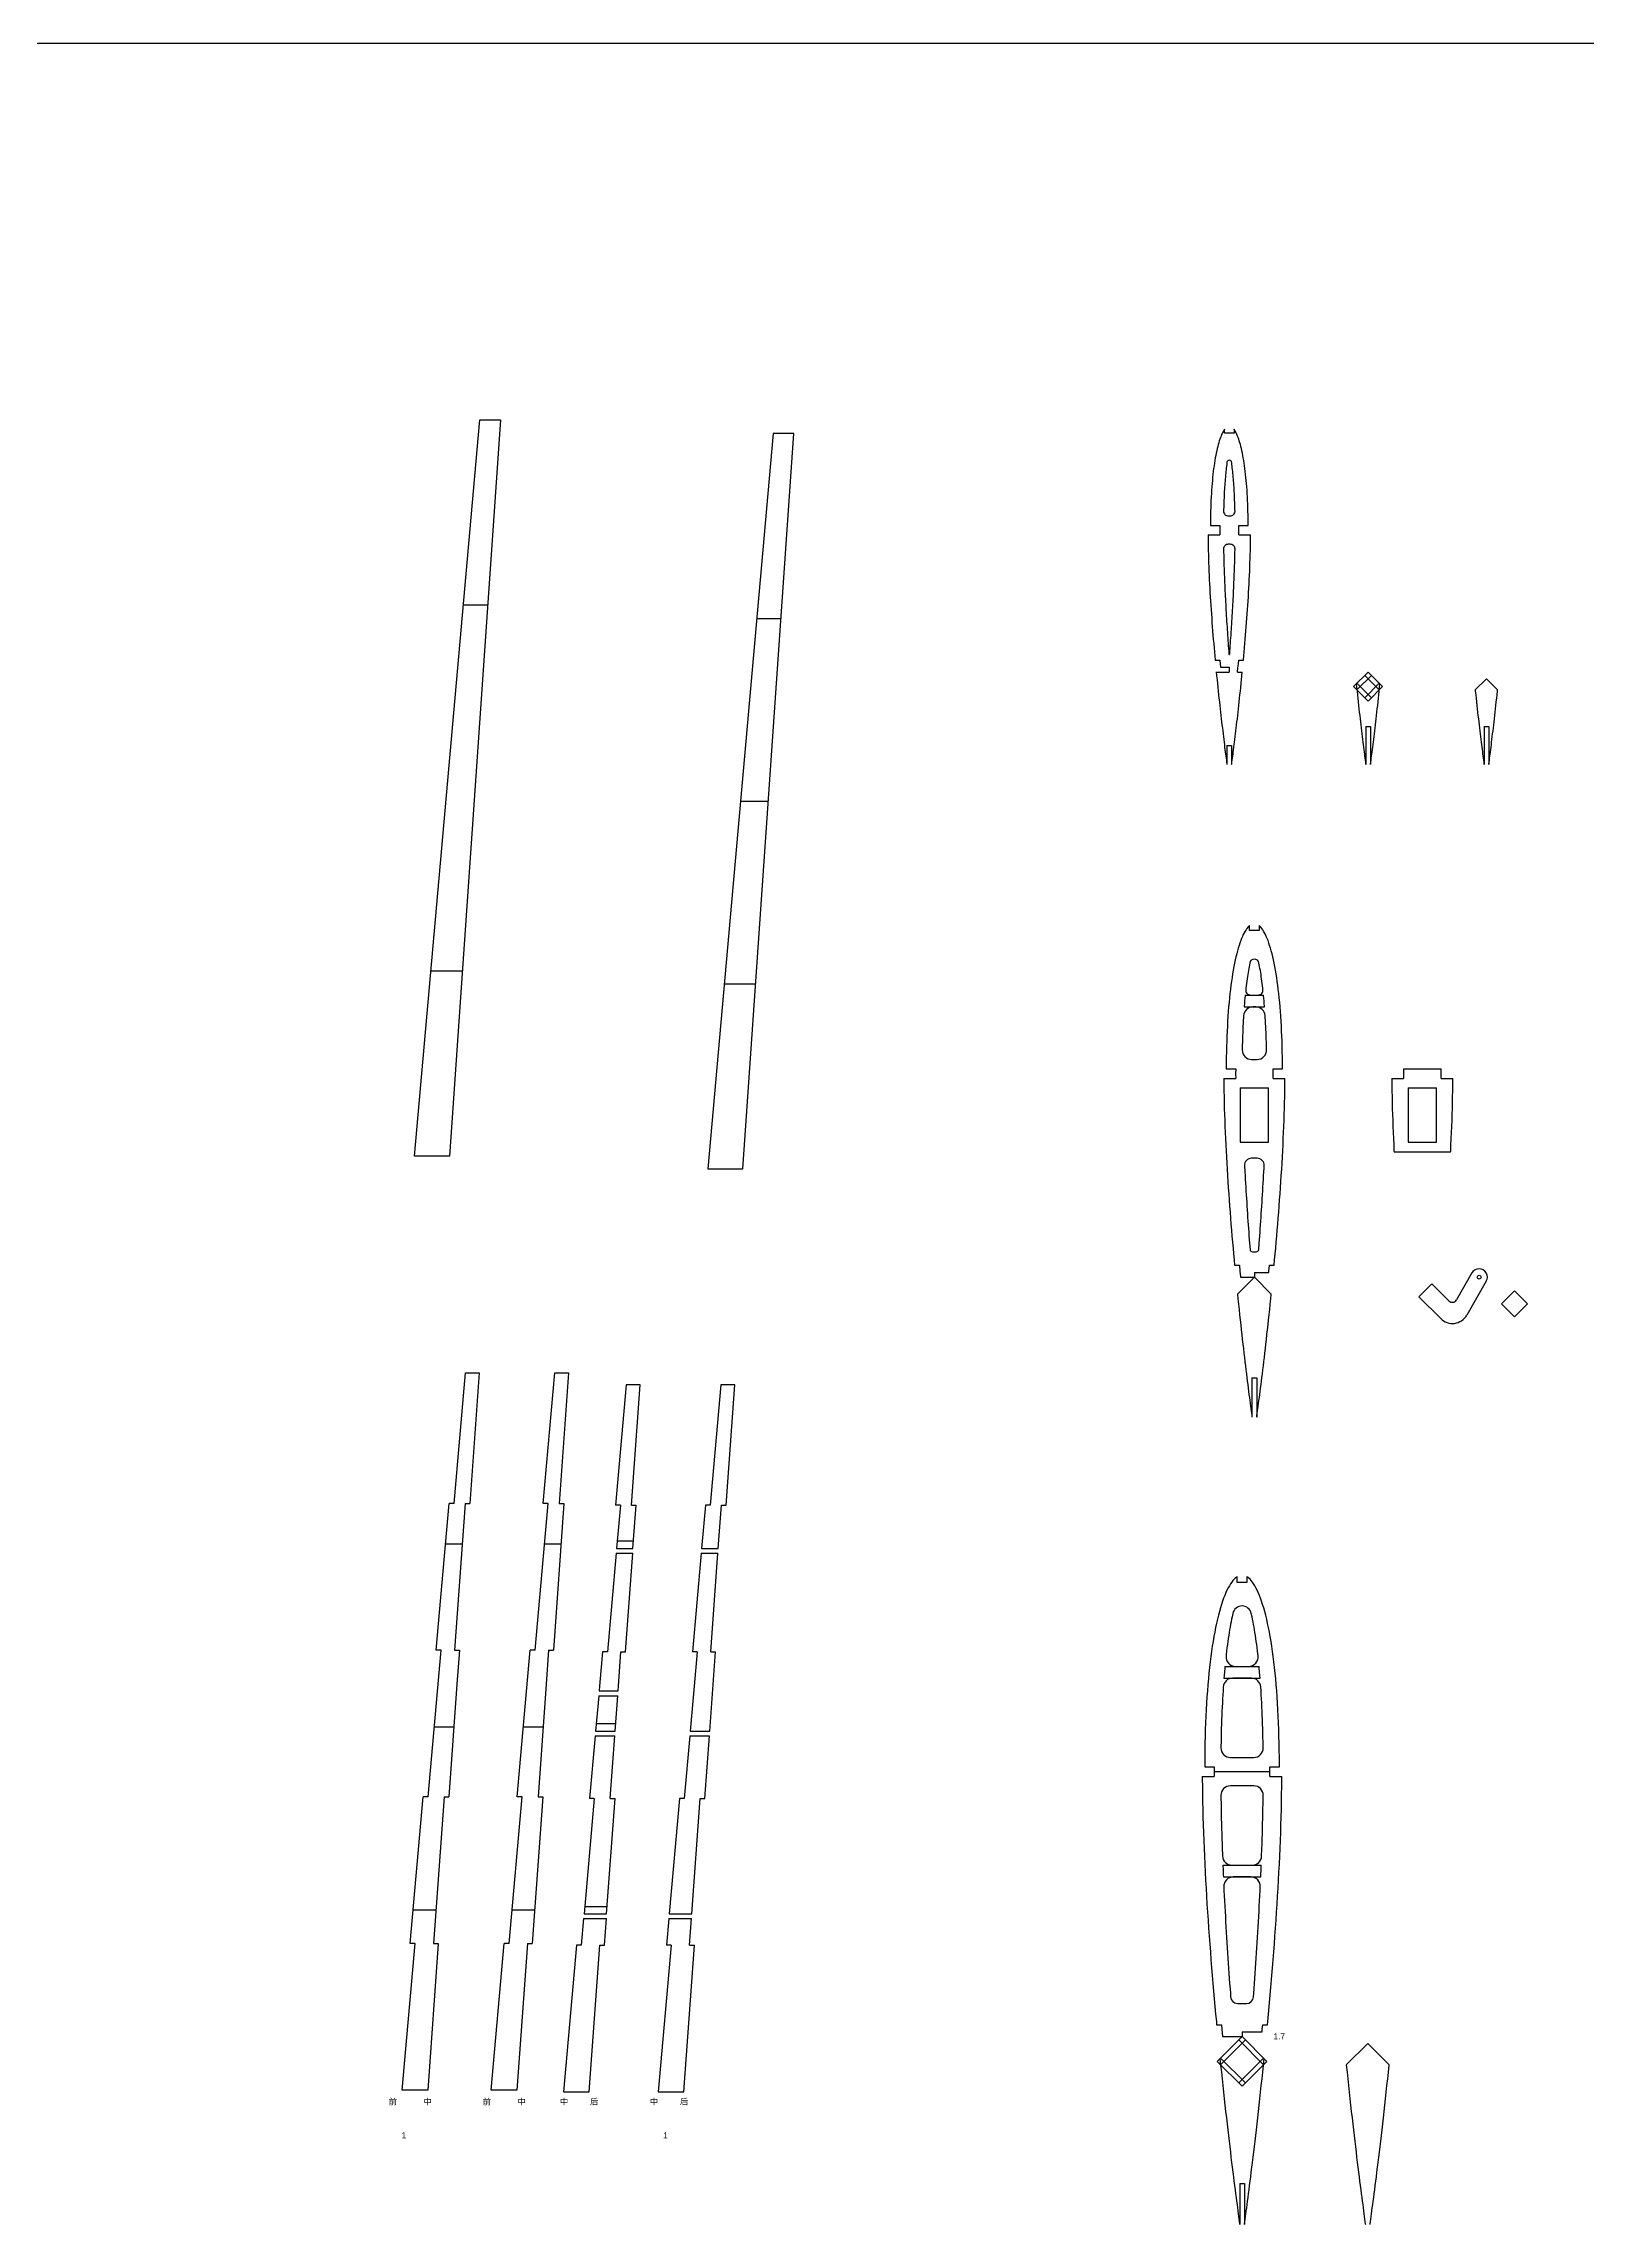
# Model space of a CAD drawing. Header units: millimetres. Extents: x 387 to 11444, y 601 to 6721.
# Drawn here: x 8944 to 9597, y 2380 to 3301 of the extents above; entities that cross this region are included whole.
import ezdxf

# ---------------------------------------------------------------- set-up
doc = ezdxf.new("R2010")
doc.units = ezdxf.units.MM
doc.layers.add('1', color=115, linetype='Continuous', plot=False)
for name, color, linetype in [('2mm轻木', 150, 'Continuous'), ('2mm轻木层板', 2, 'Continuous'), ('椴木', 30, 'Continuous')]:
    doc.layers.add(name, color=color, linetype=linetype)
doc.styles.get("Standard").update_dxf_attribs({"font": 'arial.ttf'})

msp = doc.modelspace()

# ---------------------------------------------------------------- linework, layer by layer
for p, q in [((9100.939, 2831.167), (9128.516, 3142.392)), ((9137.206, 3142.392), (9115.739, 2831.167)), ((9128.516, 3142.392), (9137.206, 3142.392)), ((9252.462, 3136.525), (9224.885, 2825.782)), ((9239.685, 2825.782), (9261.152, 3136.525)), ((9261.152, 3136.525), (9252.462, 3136.525)), ((9121.577, 3064.084), (9131.805, 3064.084)), ((9245.523, 3058.338), (9255.751, 3058.338)), ((9238.674, 2981.154), (9250.419, 2981.154)), ((9107.878, 2909.475), (9121.14, 2909.475)), ((9231.824, 2903.969), (9245.086, 2903.969)), ((9115.739, 2831.167), (9100.939, 2831.167)), ((9224.885, 2825.782), (9239.685, 2825.782)), ((9114.112, 2667.276), (9121.084, 2667.276)), ((9155.829, 2667.276), (9162.828, 2667.276)), ((9186.525, 2668.604), (9193.523, 2668.604)), ((9178.733, 2603.102), (9186.779, 2603.102)), ((9178.91, 2605.102), (9186.922, 2605.102)), ((9109.236, 2589.972), (9117.523, 2589.972)), ((9147.005, 2589.972), (9155.266, 2589.972)), ((9177.701, 2591.3), (9185.962, 2591.3)), ((9438.825, 2571.016), (9462.433, 2571.016)), ((9100.412, 2512.668), (9109.962, 2512.668)), ((9142.13, 2512.668), (9151.705, 2512.668)), ((9172.825, 2513.996), (9182.401, 2513.996))]:
    msp.add_line(p, q)
at = {"layer": '1'}
msp.add_line((11444.162, 3301.333), (6444.162, 3301.333), dxfattribs=at)
at = {"layer": '2mm轻木'}
for p, q in [((9437.241, 3097.737), (9441.241, 3097.737)), ((9449.231, 3097.737), (9453.232, 3097.737)), ((9436.241, 3093.737), (9441.241, 3093.737)), ((9449.232, 3093.737), (9454.233, 3093.737)), ((9439.266, 3040.737), (9441.266, 3040.737)), ((9439.74, 3035.737), (9445.236, 3035.737)), ((9441.548, 3037.737), (9445.236, 3037.737)), ((9448.732, 3035.737), (9450.732, 3035.737)), ((9449.207, 3040.737), (9451.207, 3040.737)), ((9503.903, 3035.737), (9497.755, 3029.59)), ((9505.317, 3034.323), (9499.169, 3028.176)), ((9502.488, 3034.323), (9508.637, 3028.175)), ((9503.903, 3035.737), (9510.051, 3029.589)), ((9553.889, 3032.909), (9549.156, 3028.176)), ((9553.889, 3032.909), (9558.623, 3028.175)), ((9497.755, 3029.59), (9503.904, 3023.442)), ((9499.169, 3031.004), (9505.318, 3024.856)), ((9508.637, 3031.003), (9502.489, 3024.856)), ((9510.051, 3029.589), (9503.904, 3023.442)), ((9444.236, 3004.737), (9446.236, 3004.737)), ((9444.236, 3004.737), (9444.236, 2996.66)), ((9446.236, 3004.737), (9446.236, 2996.655)), ((9502.903, 3012.737), (9504.903, 3012.737)), ((9502.903, 3012.737), (9502.903, 2996.66)), ((9504.903, 3012.737), (9504.903, 2996.655)), ((9552.889, 3012.737), (9554.889, 3012.737)), ((9552.889, 3012.737), (9552.889, 2996.66)), ((9554.889, 3012.737), (9554.889, 2996.655)), ((9451.52, 2894.244), (9460.142, 2894.244)), ((9451.955, 2899.244), (9459.707, 2899.244)), ((9443.933, 2868.012), (9447.933, 2868.012)), ((9463.73, 2868.012), (9467.73, 2868.012)), ((9442.934, 2864.012), (9447.934, 2864.012)), ((9449.831, 2860.012), (9449.831, 2837.012)), ((9449.831, 2860.012), (9461.831, 2860.012)), ((9461.831, 2837.012), (9461.831, 2860.012)), ((9463.731, 2864.012), (9468.731, 2864.012)), ((9449.831, 2837.012), (9461.831, 2837.012)), ((9447.476, 2785.012), (9449.476, 2785.012)), ((9455.007, 2790.762), (9456.654, 2790.762)), ((9462.187, 2785.012), (9464.187, 2785.012)), ((9455.831, 2780.012), (9448.669, 2772.849)), ((9449.954, 2780.012), (9455.831, 2780.012)), ((9455.831, 2782.012), (9461.902, 2782.012)), ((9455.831, 2780.012), (9462.996, 2772.848)), ((9565.722, 2774.208), (9560.236, 2768.722)), ((9565.722, 2774.208), (9571.209, 2768.722)), ((9560.236, 2768.722), (9565.723, 2763.236)), ((9571.209, 2768.722), (9565.723, 2763.236)), ((9117.599, 2684.355), (9122.495, 2739.6)), ((9122.495, 2739.6), (9128.288, 2739.6)), ((9128.288, 2739.6), (9124.313, 2684.355)), ((9155.335, 2684.355), (9160.23, 2739.6)), ((9160.23, 2739.6), (9166.031, 2739.6)), ((9166.031, 2739.6), (9162.056, 2684.355)), ((9454.831, 2737.512), (9456.831, 2737.512)), ((9454.831, 2737.512), (9454.831, 2720.79)), ((9456.831, 2737.512), (9456.831, 2720.79)), ((9190.394, 2734.529), (9185.91, 2683.688)), ((9196.261, 2734.529), (9190.394, 2734.529)), ((9192.592, 2683.688), (9196.261, 2734.529)), ((9230.393, 2734.529), (9225.882, 2683.69)), ((9236.26, 2734.529), (9230.393, 2734.529)), ((9232.565, 2683.69), (9236.26, 2734.529)), ((9110.098, 2622.355), (9115.592, 2684.355)), ((9117.599, 2684.355), (9115.592, 2684.355)), ((9122.313, 2684.355), (9117.853, 2622.355)), ((9122.313, 2684.355), (9124.313, 2684.355)), ((9151.849, 2622.355), (9157.343, 2684.355)), ((9157.343, 2684.355), (9155.335, 2684.355)), ((9164.056, 2684.355), (9159.596, 2622.355)), ((9162.056, 2684.355), (9164.056, 2684.355)), ((9187.91, 2683.688), (9185.91, 2683.688)), ((9187.91, 2683.688), (9186.252, 2665.303)), ((9192.592, 2683.688), (9194.592, 2683.688)), ((9193.208, 2665.303), (9194.592, 2683.688)), ((9223.882, 2683.69), (9222.251, 2665.303)), ((9225.882, 2683.69), (9223.882, 2683.69)), ((9229.24, 2665.303), (9230.595, 2683.69)), ((9230.595, 2683.69), (9232.565, 2683.69)), ((9186.252, 2665.303), (9193.208, 2665.303)), ((9222.251, 2665.303), (9229.24, 2665.303)), ((9186.074, 2663.303), (9182.414, 2621.688)), ((9186.074, 2663.303), (9193.099, 2663.303)), ((9190.131, 2621.688), (9193.099, 2663.303)), ((9222.073, 2663.303), (9218.381, 2621.69)), ((9222.073, 2663.303), (9229.096, 2663.303)), ((9226.099, 2621.69), (9229.096, 2663.303)), ((9106.612, 2560.355), (9112.106, 2622.355)), ((9112.106, 2622.355), (9110.098, 2622.355)), ((9117.853, 2622.355), (9119.853, 2622.355)), ((9119.853, 2622.355), (9118.818, 2607.972)), ((9144.347, 2560.355), (9149.841, 2622.355)), ((9151.849, 2622.355), (9149.841, 2622.355)), ((9157.596, 2622.355), (9156.561, 2607.972)), ((9157.596, 2622.355), (9159.596, 2622.355)), ((9180.381, 2621.683), (9179.087, 2607.094)), ((9182.414, 2621.688), (9180.414, 2621.688)), ((9187.065, 2607.094), (9188.131, 2621.688)), ((9188.131, 2621.688), (9190.131, 2621.688)), ((9220.381, 2621.69), (9218.381, 2621.69)), ((9220.381, 2621.683), (9219.085, 2607.086)), ((9225.679, 2588.102), (9228.13, 2621.69)), ((9226.099, 2621.69), (9228.13, 2621.69)), ((9442.968, 2610.516), (9458.286, 2610.516)), ((9443.4, 2615.516), (9457.854, 2615.516)), ((9118.818, 2607.972), (9115.392, 2560.355)), ((9156.561, 2607.972), (9153.135, 2560.355)), ((9178.733, 2603.102), (9177.402, 2588.102)), ((9179.087, 2607.094), (9178.91, 2605.102)), ((9185.704, 2588.102), (9186.779, 2603.102)), ((9186.922, 2605.102), (9187.065, 2607.094)), ((9219.085, 2607.086), (9217.401, 2588.102)), ((9177.225, 2586.102), (9174.881, 2559.69)), ((9177.225, 2586.102), (9185.56, 2586.102)), ((9177.402, 2588.102), (9185.704, 2588.102)), ((9183.633, 2559.69), (9185.56, 2586.102)), ((9217.224, 2586.102), (9214.88, 2559.69)), ((9217.224, 2586.102), (9225.568, 2586.102)), ((9217.401, 2588.102), (9225.679, 2588.102)), ((9223.664, 2559.69), (9225.568, 2586.102)), ((9434.829, 2573.016), (9438.829, 2573.016)), ((9462.428, 2573.016), (9466.428, 2573.016)), ((9433.83, 2569.016), (9438.83, 2569.016)), ((9462.428, 2569.016), (9467.428, 2569.016)), ((9099.11, 2498.355), (9104.604, 2560.355)), ((9106.612, 2560.355), (9104.604, 2560.355)), ((9113.392, 2560.355), (9108.932, 2498.355)), ((9113.392, 2560.355), (9115.392, 2560.355)), ((9140.861, 2498.355), (9146.355, 2560.355)), ((9146.355, 2560.355), (9144.347, 2560.355)), ((9155.135, 2560.355), (9150.675, 2498.355)), ((9153.135, 2560.355), (9155.135, 2560.355)), ((9176.881, 2559.69), (9172.552, 2510.901)), ((9176.881, 2559.69), (9174.881, 2559.69)), ((9182.085, 2510.901), (9185.633, 2559.69)), ((9183.633, 2559.69), (9185.633, 2559.69)), ((9212.88, 2559.69), (9208.551, 2510.901)), ((9214.88, 2559.69), (9212.88, 2559.69)), ((9218.118, 2510.901), (9221.664, 2559.69)), ((9221.664, 2559.69), (9223.664, 2559.69)), ((9442.505, 2531.516), (9458.748, 2531.516)), ((9442.72, 2526.516), (9458.533, 2526.516)), ((9172.375, 2508.901), (9171.38, 2497.69)), ((9172.375, 2508.901), (9181.98, 2508.901)), ((9172.552, 2510.901), (9182.085, 2510.901)), ((9181.167, 2497.69), (9181.98, 2508.901)), ((9208.374, 2508.901), (9207.379, 2497.69)), ((9208.374, 2508.901), (9218.007, 2508.901)), ((9208.551, 2510.901), (9218.118, 2510.901)), ((9217.166, 2497.69), (9218.007, 2508.901)), ((9095.625, 2436.355), (9101.118, 2498.355)), ((9101.118, 2498.355), (9099.11, 2498.355)), ((9110.932, 2498.355), (9106.472, 2436.355)), ((9108.932, 2498.355), (9110.932, 2498.355)), ((9133.36, 2436.355), (9138.854, 2498.355)), ((9140.861, 2498.355), (9138.854, 2498.355)), ((9148.675, 2498.355), (9144.215, 2436.355)), ((9148.675, 2498.355), (9150.675, 2498.355)), ((9169.38, 2497.69), (9163.869, 2435.691)), ((9171.38, 2497.69), (9169.38, 2497.69)), ((9174.657, 2435.691), (9179.167, 2497.69)), ((9179.167, 2497.69), (9181.167, 2497.69)), ((9209.379, 2497.69), (9203.878, 2435.69)), ((9209.379, 2497.69), (9207.379, 2497.69)), ((9214.666, 2435.69), (9219.197, 2497.69)), ((9217.166, 2497.69), (9219.197, 2497.69)), ((9448.781, 2473.016), (9452.472, 2473.016)), ((9439.889, 2464.016), (9441.889, 2464.016)), ((9450.628, 2461.016), (9459.08, 2461.016)), ((9459.366, 2464.016), (9461.366, 2464.016)), ((9450.628, 2459.016), (9440.162, 2448.55)), ((9452.042, 2457.602), (9441.576, 2447.136)), ((9442.369, 2459.016), (9450.628, 2459.016)), ((9449.214, 2457.602), (9459.71, 2447.105)), ((9450.628, 2459.016), (9461.124, 2448.519)), ((9503.734, 2456.187), (9494.682, 2447.136)), ((9503.734, 2456.187), (9512.816, 2447.105)), ((9440.162, 2448.55), (9450.659, 2438.054)), ((9441.576, 2449.964), (9452.073, 2439.468)), ((9459.71, 2449.934), (9449.244, 2439.468)), ((9461.124, 2448.519), (9450.659, 2438.054)), ((9106.472, 2436.355), (9095.625, 2436.355)), ((9144.215, 2436.355), (9133.36, 2436.355)), ((9163.869, 2435.691), (9174.657, 2435.691)), ((9203.878, 2435.69), (9214.666, 2435.69)), ((9449.628, 2397.016), (9451.628, 2397.016)), ((9449.628, 2397.016), (9449.628, 2379.686)), ((9451.628, 2397.016), (9451.628, 2379.672))]:
    msp.add_line(p, q, dxfattribs=at)
at = {"layer": '2mm轻木', "linetype": 'Continuous'}
for points in [[(9443.236, 3138.317), (9443.023, 3138.009), (9442.757, 3137.581), (9442.509, 3137.136), (9442.245, 3136.615), (9441.999, 3136.082), (9441.741, 3135.472), (9441.501, 3134.852), (9441.251, 3134.153), (9441.017, 3133.45), (9440.779, 3132.669), (9440.555, 3131.883), (9440.328, 3131.021), (9440.115, 3130.154), (9439.901, 3129.216), (9439.701, 3128.273), (9439.5, 3127.257), (9439.313, 3126.24), (9439.129, 3125.153), (9438.957, 3124.063), (9438.788, 3122.905), (9438.63, 3121.747), (9438.477, 3120.523), (9438.337, 3119.298), (9438.201, 3118.011), (9438.076, 3116.722), (9437.959, 3115.375), (9437.851, 3114.025), (9437.75, 3112.62), (9437.66, 3111.214), (9437.577, 3109.756), (9437.505, 3108.296), (9437.439, 3106.787), (9437.384, 3105.277), (9437.338, 3103.722), (9437.3, 3102.165), (9437.27, 3100.565), (9437.25, 3098.967), (9437.241, 3097.737)], [(9453.232, 3097.737), (9453.223, 3098.968), (9453.203, 3100.566), (9453.173, 3102.165), (9453.136, 3103.722), (9453.088, 3105.277), (9453.033, 3106.787), (9452.969, 3108.296), (9452.895, 3109.756), (9452.813, 3111.214), (9452.722, 3112.62), (9452.622, 3114.025), (9452.515, 3115.374), (9452.396, 3116.722), (9452.272, 3118.011), (9452.137, 3119.298), (9451.995, 3120.523), (9451.842, 3121.748), (9451.686, 3122.906), (9451.516, 3124.063), (9451.344, 3125.152), (9451.159, 3126.24), (9450.972, 3127.258), (9450.772, 3128.273), (9450.573, 3129.215), (9450.357, 3130.154), (9450.145, 3131.021), (9449.918, 3131.883), (9449.695, 3132.669), (9449.455, 3133.45), (9449.222, 3134.154), (9448.973, 3134.852), (9448.733, 3135.472), (9448.475, 3136.082), (9448.229, 3136.614), (9447.963, 3137.136), (9447.716, 3137.581), (9447.45, 3138.009), (9447.236, 3138.317)], [(9441.241, 3097.737), (9441.238, 3097.311), (9441.235, 3095.692), (9441.239, 3094.036), (9441.241, 3093.737)], [(9449.232, 3093.737), (9449.235, 3094.036), (9449.239, 3095.689), (9449.235, 3097.308), (9449.231, 3097.737)], [(9436.241, 3093.737), (9436.251, 3092.332), (9436.272, 3090.624), (9436.301, 3088.914), (9436.337, 3087.177), (9436.38, 3085.44), (9436.431, 3083.68), (9436.49, 3081.921), (9436.554, 3080.142), (9436.626, 3078.364), (9436.704, 3076.57), (9436.788, 3074.778), (9436.88, 3072.973), (9436.976, 3071.17), (9437.076, 3069.36), (9437.184, 3067.549), (9437.295, 3065.737), (9437.412, 3063.925), (9437.534, 3062.115), (9437.66, 3060.304), (9437.789, 3058.501), (9437.922, 3056.697), (9438.059, 3054.904), (9438.2, 3053.11), (9438.342, 3051.331), (9438.489, 3049.554), (9438.638, 3047.794), (9438.789, 3046.035), (9438.944, 3044.298), (9439.1, 3042.561), (9439.256, 3040.851), (9439.266, 3040.737)], [(9445.387, 3043.237), (9445.399, 3043.391), (9445.484, 3044.516), (9445.568, 3045.643), (9445.65, 3046.782), (9445.732, 3047.923), (9445.813, 3049.07), (9445.893, 3050.219), (9445.972, 3051.371), (9446.05, 3052.53), (9446.128, 3053.693), (9446.204, 3054.854), (9446.278, 3056.023), (9446.353, 3057.191), (9446.425, 3058.36), (9446.496, 3059.535), (9446.566, 3060.706), (9446.633, 3061.881), (9446.701, 3063.06), (9446.766, 3064.234), (9446.829, 3065.411), (9446.892, 3066.589), (9446.951, 3067.763), (9447.009, 3068.941), (9447.066, 3070.117), (9447.121, 3071.289), (9447.173, 3072.461), (9447.224, 3073.634), (9447.273, 3074.801), (9447.319, 3075.966), (9447.364, 3077.13), (9447.405, 3078.289), (9447.446, 3079.447), (9447.483, 3080.6), (9447.519, 3081.75), (9447.551, 3082.893), (9447.581, 3084.034), (9447.609, 3085.171), (9447.634, 3086.301), (9447.657, 3087.424), (9447.661, 3087.703)], [(9451.207, 3040.737), (9451.218, 3040.851), (9451.374, 3042.561), (9451.53, 3044.298), (9451.683, 3046.035), (9451.835, 3047.794), (9451.983, 3049.554), (9452.13, 3051.331), (9452.274, 3053.11), (9452.414, 3054.904), (9452.55, 3056.697), (9452.685, 3058.501), (9452.814, 3060.304), (9452.94, 3062.115), (9453.06, 3063.925), (9453.177, 3065.737), (9453.29, 3067.549), (9453.396, 3069.36), (9453.498, 3071.17), (9453.594, 3072.973), (9453.684, 3074.778), (9453.768, 3076.57), (9453.848, 3078.364), (9453.918, 3080.142), (9453.984, 3081.921), (9454.041, 3083.68), (9454.092, 3085.44), (9454.137, 3087.177), (9454.173, 3088.914), (9454.202, 3090.624), (9454.223, 3092.332), (9454.233, 3093.737)], [(9439.736, 3035.785), (9439.898, 3034.141), (9440.061, 3032.497), (9440.223, 3030.894), (9440.387, 3029.289), (9440.55, 3027.726), (9440.714, 3026.164), (9440.876, 3024.648), (9441.039, 3023.133), (9441.2, 3021.666), (9441.362, 3020.2), (9441.519, 3018.787), (9441.68, 3017.374), (9441.834, 3016.017), (9441.992, 3014.661), (9442.143, 3013.365), (9442.296, 3012.067), (9442.443, 3010.833), (9442.592, 3009.598), (9442.733, 3008.43), (9442.877, 3007.261), (9443.012, 3006.162), (9443.15, 3005.061), (9443.279, 3004.032), (9443.409, 3003.001), (9443.531, 3002.046), (9443.654, 3001.09), (9443.769, 3000.208), (9443.883, 2999.328), (9443.988, 2998.525), (9444.095, 2997.721), (9444.191, 2996.998), (9444.236, 2996.66)], [(9441.266, 3040.737), (9441.415, 3039.142), (9441.548, 3037.737)], [(9445.236, 3037.737), (9445.236, 3035.737)], [(9446.236, 2996.655), (9446.282, 2996.998), (9446.378, 2997.721), (9446.484, 2998.525), (9446.589, 2999.328), (9446.705, 3000.208), (9446.819, 3001.09), (9446.942, 3002.046), (9447.065, 3003.001), (9447.194, 3004.032), (9447.324, 3005.061), (9447.461, 3006.162), (9447.597, 3007.261), (9447.74, 3008.43), (9447.882, 3009.598), (9448.031, 3010.833), (9448.178, 3012.067), (9448.331, 3013.365), (9448.482, 3014.661), (9448.638, 3016.017), (9448.794, 3017.374), (9448.953, 3018.787), (9449.112, 3020.2), (9449.274, 3021.666), (9449.435, 3023.133), (9449.598, 3024.648), (9449.759, 3026.164), (9449.924, 3027.726), (9450.086, 3029.289), (9450.251, 3030.894), (9450.413, 3032.497), (9450.576, 3034.141), (9450.732, 3035.737)], [(9448.732, 3035.737), (9448.737, 3035.785), (9448.899, 3037.464), (9449.058, 3039.142), (9449.207, 3040.737)], [(9498.905, 3030.74), (9499.053, 3029.289), (9499.217, 3027.726), (9499.38, 3026.164), (9499.542, 3024.648), (9499.706, 3023.133), (9499.866, 3021.666), (9500.028, 3020.2), (9500.186, 3018.787), (9500.346, 3017.374), (9500.501, 3016.017), (9500.658, 3014.661), (9500.81, 3013.365), (9500.963, 3012.067), (9501.11, 3010.833), (9501.258, 3009.598), (9501.399, 3008.43), (9501.543, 3007.261), (9501.678, 3006.162), (9501.816, 3005.061), (9501.945, 3004.032), (9502.076, 3003.001), (9502.197, 3002.046), (9502.32, 3001.09), (9502.436, 3000.208), (9502.55, 2999.328), (9502.655, 2998.525), (9502.761, 2997.721), (9502.857, 2996.998), (9502.903, 2996.66)], [(9504.903, 2996.655), (9504.948, 2996.998), (9505.044, 2997.721), (9505.151, 2998.525), (9505.256, 2999.328), (9505.371, 3000.208), (9505.485, 3001.09), (9505.608, 3002.046), (9505.731, 3003.001), (9505.86, 3004.032), (9505.991, 3005.061), (9506.127, 3006.162), (9506.264, 3007.261), (9506.406, 3008.43), (9506.549, 3009.598), (9506.697, 3010.833), (9506.844, 3012.067), (9506.997, 3013.365), (9507.149, 3014.661), (9507.305, 3016.017), (9507.461, 3017.374), (9507.62, 3018.787), (9507.779, 3020.2), (9507.941, 3021.666), (9508.101, 3023.133), (9508.265, 3024.648), (9508.425, 3026.164), (9508.59, 3027.726), (9508.752, 3029.289), (9508.901, 3030.739)], [(9549.156, 3028.176), (9549.203, 3027.726), (9549.366, 3026.164), (9549.528, 3024.648), (9549.692, 3023.133), (9549.852, 3021.666), (9550.014, 3020.2), (9550.172, 3018.787), (9550.332, 3017.374), (9550.487, 3016.017), (9550.644, 3014.661), (9550.796, 3013.365), (9550.949, 3012.067), (9551.096, 3010.833), (9551.244, 3009.598), (9551.385, 3008.43), (9551.529, 3007.261), (9551.664, 3006.162), (9551.802, 3005.061), (9551.931, 3004.032), (9552.062, 3003.001), (9552.183, 3002.046), (9552.306, 3001.09), (9552.422, 3000.208), (9552.536, 2999.328), (9552.641, 2998.525), (9552.747, 2997.721), (9552.843, 2996.998), (9552.889, 2996.66)], [(9554.889, 2996.655), (9554.934, 2996.998), (9555.03, 2997.721), (9555.137, 2998.525), (9555.242, 2999.328), (9555.357, 3000.208), (9555.471, 3001.09), (9555.594, 3002.046), (9555.717, 3003.001), (9555.846, 3004.032), (9555.977, 3005.061), (9556.113, 3006.162), (9556.25, 3007.261), (9556.392, 3008.43), (9556.535, 3009.598), (9556.683, 3010.833), (9556.83, 3012.067), (9556.983, 3013.365), (9557.135, 3014.661), (9557.291, 3016.017), (9557.447, 3017.374), (9557.606, 3018.787), (9557.765, 3020.2), (9557.927, 3021.666), (9558.087, 3023.133), (9558.251, 3024.648), (9558.411, 3026.164), (9558.576, 3027.726), (9558.623, 3028.175)], [(9453.831, 2928.652), (9453.799, 2928.627), (9453.417, 2928.265), (9453.055, 2927.865), (9452.663, 2927.368), (9452.297, 2926.84), (9451.905, 2926.208), (9451.539, 2925.553), (9451.155, 2924.792), (9450.795, 2924.015), (9450.42, 2923.128), (9450.071, 2922.228), (9449.71, 2921.216), (9449.371, 2920.198), (9449.027, 2919.071), (9448.703, 2917.935), (9448.377, 2916.693), (9448.069, 2915.442), (9447.761, 2914.091), (9447.474, 2912.733), (9447.184, 2911.272), (9446.916, 2909.808), (9446.651, 2908.245), (9446.403, 2906.677), (9446.16, 2905.013), (9445.933, 2903.349), (9445.713, 2901.59), (9445.512, 2899.83), (9445.317, 2897.981), (9445.138, 2896.13), (9444.969, 2894.195), (9444.814, 2892.257), (9444.669, 2890.24), (9444.54, 2888.222), (9444.42, 2886.128), (9444.317, 2884.033), (9444.223, 2881.867), (9444.144, 2879.7), (9444.077, 2877.469), (9444.024, 2875.234), (9443.981, 2872.939), (9443.951, 2870.646), (9443.934, 2868.295), (9443.933, 2868.012)], [(9467.73, 2868.012), (9467.729, 2868.295), (9467.712, 2870.647), (9467.684, 2872.939), (9467.641, 2875.234), (9467.588, 2877.468), (9467.519, 2879.7), (9467.44, 2881.868), (9467.348, 2884.032), (9467.243, 2886.128), (9467.125, 2888.222), (9466.994, 2890.24), (9466.851, 2892.258), (9466.696, 2894.195), (9466.525, 2896.13), (9466.348, 2897.982), (9466.153, 2899.83), (9465.95, 2901.589), (9465.73, 2903.349), (9465.505, 2905.014), (9465.262, 2906.677), (9465.014, 2908.244), (9464.747, 2909.808), (9464.479, 2911.272), (9464.191, 2912.734), (9463.904, 2914.09), (9463.594, 2915.442), (9463.288, 2916.693), (9462.959, 2917.935), (9462.638, 2919.071), (9462.292, 2920.198), (9461.955, 2921.217), (9461.594, 2922.228), (9461.245, 2923.128), (9460.87, 2924.015), (9460.511, 2924.791), (9460.123, 2925.554), (9459.76, 2926.208), (9459.367, 2926.839), (9459, 2927.368), (9458.607, 2927.866), (9458.248, 2928.265), (9457.864, 2928.627), (9457.831, 2928.653)], [(9451.955, 2899.244), (9451.927, 2898.963), (9451.825, 2897.868), (9451.724, 2896.749), (9451.628, 2895.622), (9451.538, 2894.471), (9451.52, 2894.244)], [(9460.142, 2894.244), (9460.125, 2894.471), (9460.033, 2895.622), (9459.939, 2896.753), (9459.839, 2897.864), (9459.734, 2898.963), (9459.707, 2899.244)], [(9447.933, 2868.012), (9447.929, 2865.946), (9447.934, 2864.012)], [(9463.731, 2864.012), (9463.736, 2865.943), (9463.73, 2868.012)], [(9442.934, 2864.012), (9442.936, 2863.538), (9442.953, 2861.132), (9442.983, 2858.683), (9443.024, 2856.232), (9443.075, 2853.742), (9443.138, 2851.253), (9443.211, 2848.731), (9443.295, 2846.209), (9443.387, 2843.659), (9443.49, 2841.111), (9443.602, 2838.54), (9443.723, 2835.97), (9443.854, 2833.384), (9443.991, 2830.8), (9444.135, 2828.205), (9444.29, 2825.61), (9444.449, 2823.012), (9444.617, 2820.415), (9444.791, 2817.82), (9444.972, 2815.225), (9445.157, 2812.641), (9445.348, 2810.054), (9445.544, 2807.485), (9445.746, 2804.914), (9445.95, 2802.364), (9446.161, 2799.816), (9446.374, 2797.294), (9446.591, 2794.772), (9446.812, 2792.282), (9447.036, 2789.793), (9447.259, 2787.342), (9447.476, 2785.012)], [(9464.187, 2785.012), (9464.406, 2787.342), (9464.629, 2789.793), (9464.853, 2792.282), (9465.072, 2794.772), (9465.289, 2797.294), (9465.502, 2799.816), (9465.713, 2802.364), (9465.919, 2804.914), (9466.119, 2807.485), (9466.315, 2810.054), (9466.508, 2812.641), (9466.693, 2815.225), (9466.874, 2817.82), (9467.046, 2820.415), (9467.214, 2823.012), (9467.375, 2825.61), (9467.527, 2828.205), (9467.674, 2830.8), (9467.811, 2833.384), (9467.94, 2835.97), (9468.061, 2838.54), (9468.175, 2841.111), (9468.276, 2843.659), (9468.37, 2846.209), (9468.452, 2848.731), (9468.525, 2851.253), (9468.59, 2853.742), (9468.641, 2856.232), (9468.682, 2858.683), (9468.712, 2861.132), (9468.729, 2863.538), (9468.731, 2864.012)], [(9457.65, 2791.678), (9457.877, 2794.375), (9457.994, 2795.914), (9458.108, 2797.457), (9458.22, 2799.014), (9458.332, 2800.574), (9458.443, 2802.141), (9458.553, 2803.714), (9458.661, 2805.29), (9458.767, 2806.874), (9458.874, 2808.463), (9458.978, 2810.052), (9459.08, 2811.651), (9459.182, 2813.248), (9459.28, 2814.848), (9459.378, 2816.454), (9459.474, 2818.056), (9459.565, 2819.664), (9459.657, 2821.276), (9459.747, 2822.882), (9459.833, 2824.493), (9459.918, 2826.105), (9459.97, 2827.128)], [(9449.476, 2785.012), (9449.487, 2784.893), (9449.715, 2782.487), (9449.947, 2780.081), (9449.954, 2780.012)], [(9461.902, 2782.012), (9461.948, 2782.487), (9462.176, 2784.893), (9462.187, 2785.012)], [(9455.831, 2782.012), (9455.831, 2780.012)], [(9448.669, 2772.849), (9448.88, 2770.769), (9449.115, 2768.529), (9449.349, 2766.291), (9449.581, 2764.117), (9449.816, 2761.946), (9450.046, 2759.843), (9450.278, 2757.743), (9450.504, 2755.717), (9450.734, 2753.692), (9450.955, 2751.746), (9451.181, 2749.803), (9451.398, 2747.945), (9451.617, 2746.085), (9451.828, 2744.316), (9452.041, 2742.546), (9452.243, 2740.872), (9452.449, 2739.197), (9452.643, 2737.621), (9452.841, 2736.043), (9453.026, 2734.568), (9453.213, 2733.091), (9453.387, 2731.721), (9453.563, 2730.352), (9453.729, 2729.087), (9453.892, 2727.825), (9454.043, 2726.675), (9454.195, 2725.523), (9454.333, 2724.486), (9454.473, 2723.448), (9454.597, 2722.528), (9454.72, 2721.605), (9454.83, 2720.803), (9454.831, 2720.79)], [(9456.831, 2720.79), (9456.833, 2720.803), (9456.943, 2721.605), (9457.068, 2722.528), (9457.192, 2723.448), (9457.33, 2724.486), (9457.468, 2725.523), (9457.62, 2726.675), (9457.771, 2727.825), (9457.936, 2729.087), (9458.1, 2730.352), (9458.276, 2731.721), (9458.452, 2733.091), (9458.637, 2734.568), (9458.824, 2736.043), (9459.02, 2737.621), (9459.216, 2739.197), (9459.42, 2740.872), (9459.624, 2742.546), (9459.837, 2744.316), (9460.048, 2746.085), (9460.267, 2747.945), (9460.484, 2749.803), (9460.708, 2751.746), (9460.931, 2753.692), (9461.159, 2755.717), (9461.387, 2757.743), (9461.619, 2759.843), (9461.849, 2761.946), (9462.084, 2764.117), (9462.314, 2766.291), (9462.55, 2768.529), (9462.782, 2770.769), (9462.996, 2772.848)], [(9448.628, 2653.405), (9448.263, 2653.169), (9447.783, 2652.789), (9447.266, 2652.3), (9446.78, 2651.763), (9446.258, 2651.1), (9445.772, 2650.399), (9445.254, 2649.563), (9444.771, 2648.7), (9444.265, 2647.698), (9443.792, 2646.676), (9443.3, 2645.513), (9442.843, 2644.332), (9442.37, 2643.008), (9441.926, 2641.675), (9441.476, 2640.201), (9441.053, 2638.716), (9440.627, 2637.093), (9440.224, 2635.46), (9439.822, 2633.695), (9439.447, 2631.922), (9439.069, 2630.015), (9438.719, 2628.105), (9438.373, 2626.065), (9438.05, 2624.021), (9437.733, 2621.85), (9437.437, 2619.679), (9437.15, 2617.385), (9436.888, 2615.091), (9436.634, 2612.68), (9436.4, 2610.267), (9436.18, 2607.744), (9435.979, 2605.218), (9435.789, 2602.588), (9435.621, 2599.958), (9435.465, 2597.23), (9435.331, 2594.498), (9435.208, 2591.676), (9435.104, 2588.852), (9435.018, 2585.944), (9434.948, 2583.032), (9434.892, 2580.041), (9434.853, 2577.054), (9434.831, 2573.99), (9434.829, 2573.016)], [(9466.428, 2573.016), (9466.425, 2573.99), (9466.403, 2577.054), (9466.366, 2580.042), (9466.31, 2583.032), (9466.241, 2585.943), (9466.151, 2588.852), (9466.048, 2591.677), (9465.928, 2594.498), (9465.791, 2597.23), (9465.637, 2599.958), (9465.467, 2602.588), (9465.28, 2605.218), (9465.079, 2607.744), (9464.856, 2610.267), (9464.624, 2612.681), (9464.37, 2615.09), (9464.105, 2617.385), (9463.818, 2619.68), (9463.525, 2621.851), (9463.208, 2624.021), (9462.885, 2626.064), (9462.537, 2628.104), (9462.187, 2630.016), (9461.811, 2631.923), (9461.436, 2633.694), (9461.031, 2635.46), (9460.632, 2637.093), (9460.202, 2638.716), (9459.782, 2640.201), (9459.329, 2641.675), (9458.888, 2643.009), (9458.415, 2644.332), (9457.958, 2645.513), (9457.466, 2646.676), (9456.994, 2647.697), (9456.484, 2648.7), (9456.004, 2649.563), (9455.484, 2650.398), (9454.998, 2651.1), (9454.474, 2651.764), (9453.992, 2652.3), (9453.472, 2652.789), (9452.995, 2653.169), (9452.628, 2653.406)], [(9443.4, 2615.516), (9443.326, 2614.719), (9443.188, 2613.182), (9443.056, 2611.631), (9442.968, 2610.516)], [(9458.286, 2610.516), (9458.197, 2611.631), (9458.067, 2613.186), (9457.93, 2614.714), (9457.854, 2615.516)], [(9438.829, 2573.016), (9438.825, 2570.928), (9438.83, 2569.016)], [(9462.428, 2569.016), (9462.433, 2570.926), (9462.428, 2573.016)], [(9433.83, 2569.016), (9433.833, 2567.793), (9433.856, 2564.66), (9433.895, 2561.471), (9433.948, 2558.279), (9434.015, 2555.036), (9434.097, 2551.794), (9434.192, 2548.509), (9434.301, 2545.225), (9434.421, 2541.904), (9434.556, 2538.586), (9434.701, 2535.237), (9434.858, 2531.891), (9435.029, 2528.523), (9435.208, 2525.157), (9435.396, 2521.778), (9435.597, 2518.398), (9435.805, 2515.016), (9436.023, 2511.633), (9436.25, 2508.254), (9436.485, 2504.874), (9436.726, 2501.509), (9436.975, 2498.14), (9437.23, 2494.794), (9437.493, 2491.445), (9437.759, 2488.125), (9438.033, 2484.807), (9438.311, 2481.522), (9438.593, 2478.238), (9438.882, 2474.995), (9439.173, 2471.753), (9439.464, 2468.561), (9439.761, 2465.372), (9439.889, 2464.016)], [(9461.366, 2464.016), (9461.495, 2465.372), (9461.794, 2468.561), (9462.085, 2471.753), (9462.377, 2474.995), (9462.662, 2478.238), (9462.945, 2481.522), (9463.222, 2484.807), (9463.497, 2488.125), (9463.765, 2491.445), (9464.026, 2494.794), (9464.281, 2498.14), (9464.533, 2501.509), (9464.773, 2504.874), (9465.009, 2508.254), (9465.233, 2511.633), (9465.451, 2515.016), (9465.661, 2518.398), (9465.86, 2521.778), (9466.05, 2525.157), (9466.229, 2528.523), (9466.397, 2531.891), (9466.554, 2535.237), (9466.703, 2538.586), (9466.834, 2541.904), (9466.957, 2545.225), (9467.064, 2548.509), (9467.159, 2551.794), (9467.243, 2555.036), (9467.31, 2558.279), (9467.363, 2561.471), (9467.403, 2564.66), (9467.425, 2567.793), (9467.428, 2569.016)], [(9442.505, 2531.516), (9442.586, 2529.571), (9442.681, 2527.376), (9442.72, 2526.516)], [(9458.533, 2526.516), (9458.571, 2527.376), (9458.666, 2529.571), (9458.748, 2531.516)], [(9455.464, 2475.795), (9455.567, 2477.191), (9455.721, 2479.32), (9455.874, 2481.455), (9456.025, 2483.598), (9456.176, 2485.749), (9456.324, 2487.906), (9456.469, 2490.072), (9456.615, 2492.246), (9456.757, 2494.42), (9456.897, 2496.606), (9457.036, 2498.791), (9457.17, 2500.98), (9457.304, 2503.176), (9457.435, 2505.37), (9457.561, 2507.57), (9457.687, 2509.773), (9457.81, 2511.973), (9457.927, 2514.176), (9458.044, 2516.381), (9458.156, 2518.581), (9458.265, 2520.784), (9458.339, 2522.323)], [(9441.889, 2464.016), (9442.058, 2462.239), (9442.36, 2459.105), (9442.369, 2459.016)], [(9450.628, 2461.016), (9450.628, 2459.016)], [(9459.08, 2461.016), (9459.198, 2462.239), (9459.366, 2464.016)], [(9441.299, 2449.688), (9441.575, 2446.979), (9441.881, 2444.061), (9442.186, 2441.146), (9442.488, 2438.315), (9442.793, 2435.487), (9443.093, 2432.749), (9443.395, 2430.013), (9443.689, 2427.376), (9443.989, 2424.738), (9444.277, 2422.204), (9444.571, 2419.673), (9444.854, 2417.254), (9445.14, 2414.832), (9445.414, 2412.527), (9445.691, 2410.223), (9445.955, 2408.042), (9446.223, 2405.861), (9446.475, 2403.808), (9446.733, 2401.753), (9446.974, 2399.832), (9447.217, 2397.909), (9447.444, 2396.125), (9447.674, 2394.341), (9447.889, 2392.695), (9448.102, 2391.051), (9448.298, 2389.553), (9448.497, 2388.053), (9448.676, 2386.703), (9448.858, 2385.351), (9449.021, 2384.152), (9449.18, 2382.951), (9449.323, 2381.907), (9449.466, 2380.862), (9449.589, 2379.972), (9449.628, 2379.686)], [(9451.628, 2379.672), (9451.669, 2379.972), (9451.79, 2380.862), (9451.933, 2381.907), (9452.075, 2382.951), (9452.238, 2384.152), (9452.4, 2385.351), (9452.579, 2386.703), (9452.759, 2388.053), (9452.957, 2389.553), (9453.153, 2391.051), (9453.369, 2392.695), (9453.582, 2394.341), (9453.811, 2396.125), (9454.041, 2397.909), (9454.282, 2399.832), (9454.525, 2401.753), (9454.78, 2403.808), (9455.035, 2405.861), (9455.301, 2408.042), (9455.567, 2410.223), (9455.844, 2412.527), (9456.119, 2414.832), (9456.404, 2417.254), (9456.687, 2419.673), (9456.978, 2422.204), (9457.269, 2424.738), (9457.566, 2427.376), (9457.863, 2430.013), (9458.165, 2432.749), (9458.465, 2435.487), (9458.77, 2438.315), (9459.07, 2441.146), (9459.378, 2444.061), (9459.68, 2446.979), (9459.958, 2449.685)], [(9494.681, 2446.979), (9494.986, 2444.061), (9495.292, 2441.146), (9495.594, 2438.315), (9495.899, 2435.487), (9496.199, 2432.749), (9496.501, 2430.013), (9496.795, 2427.376), (9497.095, 2424.738), (9497.383, 2422.204), (9497.677, 2419.673), (9497.96, 2417.254), (9498.246, 2414.832), (9498.52, 2412.527), (9498.797, 2410.223), (9499.06, 2408.042), (9499.329, 2405.861), (9499.581, 2403.808), (9499.839, 2401.753), (9500.08, 2399.832), (9500.323, 2397.909), (9500.55, 2396.125), (9500.78, 2394.341), (9500.995, 2392.695), (9501.208, 2391.051), (9501.404, 2389.553), (9501.603, 2388.053), (9501.782, 2386.703), (9501.964, 2385.351), (9502.126, 2384.152), (9502.286, 2382.951), (9502.429, 2381.907), (9502.572, 2380.862), (9502.695, 2379.972), (9502.734, 2379.686)], [(9504.734, 2379.672), (9504.775, 2379.972), (9504.896, 2380.862), (9505.038, 2381.907), (9505.181, 2382.951), (9505.344, 2384.152), (9505.506, 2385.351), (9505.685, 2386.703), (9505.864, 2388.053), (9506.063, 2389.553), (9506.259, 2391.051), (9506.475, 2392.695), (9506.688, 2394.341), (9506.917, 2396.125), (9507.147, 2397.909), (9507.388, 2399.832), (9507.631, 2401.753), (9507.886, 2403.808), (9508.141, 2405.861), (9508.407, 2408.042), (9508.673, 2410.223), (9508.95, 2412.527), (9509.224, 2414.832), (9509.51, 2417.254), (9509.793, 2419.673), (9510.084, 2422.204), (9510.375, 2424.738), (9510.672, 2427.376), (9510.969, 2430.013), (9511.271, 2432.749), (9511.571, 2435.487), (9511.876, 2438.315), (9512.176, 2441.146), (9512.484, 2444.061), (9512.786, 2446.979), (9512.801, 2447.12)]]:
    msp.add_lwpolyline(points, dxfattribs=at)
at = {"layer": '2mm轻木'}
for points in [[(9447.236, 3138.317), (9447.236, 3136.737), (9443.236, 3136.737), (9443.236, 3138.317)], [(9457.831, 2928.653), (9457.831, 2926.512), (9453.831, 2926.512), (9453.831, 2928.652)], [(9452.628, 2653.406), (9452.628, 2651.016), (9448.628, 2651.016), (9448.628, 2653.405)]]:
    msp.add_lwpolyline(points, dxfattribs=at)
at = {"layer": '2mm轻木', "linetype": 'Continuous'}
for points in [[(9444.818, 3101.737, 0.0005343), (9444.823, 3101.737), (9445.649, 3101.737, 0.4211412), (9447.649, 3103.785), (9447.633, 3104.467), (9447.605, 3105.459), (9447.575, 3106.443), (9447.543, 3107.41), (9447.506, 3108.37), (9447.468, 3109.318), (9447.425, 3110.252), (9447.38, 3111.178), (9447.331, 3112.092), (9447.28, 3112.995), (9447.226, 3113.879), (9447.167, 3114.755), (9447.107, 3115.624), (9447.044, 3116.47), (9446.977, 3117.306), (9446.909, 3118.128), (9446.836, 3118.933), (9446.76, 3119.733), (9446.683, 3120.513), (9446.603, 3121.275), (9446.519, 3122.031), (9446.434, 3122.765), (9446.344, 3123.484), (9446.253, 3124.194), (9446.227, 3124.392, 0.8730547), (9444.245, 3124.394), (9444.217, 3124.188), (9444.126, 3123.484), (9444.037, 3122.765), (9443.952, 3122.031), (9443.868, 3121.279), (9443.789, 3120.513), (9443.71, 3119.733), (9443.636, 3118.938), (9443.563, 3118.124), (9443.493, 3117.306), (9443.428, 3116.47), (9443.364, 3115.62), (9443.304, 3114.759), (9443.247, 3113.883), (9443.192, 3112.991), (9443.139, 3112.088), (9443.091, 3111.182), (9443.047, 3110.256), (9443.004, 3109.315), (9442.965, 3108.37), (9442.929, 3107.41), (9442.895, 3106.439), (9442.866, 3105.462), (9442.839, 3104.471), (9442.823, 3103.785, 0.4205122), (9444.818, 3101.737, 0.4205122)], [(9447.661, 3087.703, 0.419272), (9445.662, 3089.737), (9444.81, 3089.737, 0.419272), (9442.811, 3087.703), (9442.815, 3087.424), (9442.838, 3086.305), (9442.864, 3085.171), (9442.891, 3084.031), (9442.921, 3082.893), (9442.954, 3081.75), (9442.989, 3080.6), (9443.026, 3079.447), (9443.067, 3078.289), (9443.108, 3077.13), (9443.153, 3075.966), (9443.199, 3074.801), (9443.248, 3073.634), (9443.299, 3072.461), (9443.351, 3071.289), (9443.406, 3070.117), (9443.463, 3068.941), (9443.521, 3067.763), (9443.581, 3066.589), (9443.643, 3065.414), (9443.707, 3064.234), (9443.772, 3063.057), (9443.838, 3061.884), (9443.907, 3060.705), (9443.976, 3059.532), (9444.047, 3058.363), (9444.121, 3057.19), (9444.194, 3056.02), (9444.268, 3054.854), (9444.344, 3053.693), (9444.422, 3052.529), (9444.5, 3051.371), (9444.579, 3050.219), (9444.659, 3049.072), (9444.741, 3047.926), (9444.824, 3046.781), (9444.906, 3045.643), (9444.99, 3044.512), (9445.073, 3043.387), (9445.085, 3043.237)], [(9454.173, 2899.244), (9457.487, 2899.244, 0.4471351), (9459.475, 2901.466), (9459.401, 2902.132), (9459.283, 2903.146), (9459.16, 2904.14), (9459.035, 2905.119), (9458.906, 2906.07), (9458.774, 2907), (9458.638, 2907.907), (9458.498, 2908.796), (9458.356, 2909.665), (9458.212, 2910.504), (9458.064, 2911.32), (9457.789, 2912.761, 0.8312928), (9453.856, 2912.742), (9453.451, 2910.504), (9453.306, 2909.66), (9453.163, 2908.796), (9453.026, 2907.912), (9452.889, 2907), (9452.756, 2906.065), (9452.626, 2905.114), (9452.501, 2904.14), (9452.377, 2903.146), (9452.26, 2902.132), (9452.186, 2901.466, 0.4471351), (9454.173, 2899.244)], [(9454.685, 2872.012), (9456.979, 2872.012, 0.4211412), (9460.978, 2876.107), (9460.934, 2877.983), (9460.895, 2879.344), (9460.855, 2880.693), (9460.81, 2882.021), (9460.76, 2883.339), (9460.707, 2884.641), (9460.649, 2885.924), (9460.586, 2887.196), (9460.52, 2888.451), (9460.449, 2889.691), (9460.4, 2890.488, 0.3964635), (9456.408, 2894.244), (9455.255, 2894.244, 0.3964635), (9451.263, 2890.488), (9451.214, 2889.687), (9451.141, 2888.447), (9451.075, 2887.2), (9451.014, 2885.928), (9450.956, 2884.637), (9450.901, 2883.339), (9450.853, 2882.021), (9450.806, 2880.689), (9450.766, 2879.347), (9450.729, 2877.987), (9450.697, 2876.613), (9450.686, 2876.094, 0.4202116), (9454.685, 2872.012)], [(9459.97, 2827.128, 0.4291287), (9456.974, 2830.28), (9454.684, 2830.28, 0.4298574), (9451.688, 2827.121), (9451.828, 2824.496), (9451.916, 2822.882), (9452.004, 2821.272), (9452.095, 2819.668), (9452.189, 2818.056), (9452.283, 2816.451), (9452.381, 2814.85), (9452.481, 2813.248), (9452.581, 2811.647), (9452.683, 2810.052), (9452.787, 2808.463), (9452.893, 2806.873), (9453, 2805.29), (9453.108, 2803.714), (9453.218, 2802.144), (9453.33, 2800.577), (9453.443, 2799.013), (9453.555, 2797.457), (9453.67, 2795.91), (9453.784, 2794.371), (9454.011, 2791.678)], [(9447.831, 2615.516), (9453.424, 2615.516, 0.4483641), (9457.398, 2619.976), (9457.166, 2621.983), (9456.996, 2623.352), (9456.823, 2624.7), (9456.646, 2626.013), (9456.463, 2627.296), (9456.275, 2628.549), (9456.082, 2629.777), (9455.886, 2630.977), (9455.686, 2632.139), (9455.481, 2633.27), (9455.271, 2634.374), (9455.058, 2635.445), (9454.841, 2636.484), (9454.537, 2637.88, 0.8048313), (9446.722, 2637.89), (9446.412, 2636.483), (9446.197, 2635.445), (9445.982, 2634.374), (9445.776, 2633.276), (9445.57, 2632.139), (9445.369, 2630.972), (9445.171, 2629.776), (9444.981, 2628.555), (9444.793, 2627.296), (9444.609, 2626.008), (9444.429, 2624.695), (9444.257, 2623.352), (9444.087, 2621.983), (9443.925, 2620.585), (9443.856, 2619.959, 0.4471351), (9447.831, 2615.516)], [(9445.696, 2577.016), (9455.562, 2577.016, 0.4193087), (9459.561, 2581.085), (9459.517, 2583.642), (9459.478, 2585.544), (9459.433, 2587.423), (9459.381, 2589.288), (9459.325, 2591.138), (9459.264, 2592.959), (9459.195, 2594.768), (9459.123, 2596.553), (9459.043, 2598.314), (9458.957, 2600.06), (9458.865, 2601.782), (9458.768, 2603.484), (9458.666, 2605.156), (9458.558, 2606.783, 0.3947838), (9454.566, 2610.516), (9446.686, 2610.516, 0.395265), (9442.695, 2606.776), (9442.589, 2605.16), (9442.487, 2603.48), (9442.387, 2601.778), (9442.296, 2600.064), (9442.213, 2598.318), (9442.133, 2596.549), (9442.058, 2594.768), (9441.991, 2592.959), (9441.928, 2591.134), (9441.872, 2589.292), (9441.822, 2587.427), (9441.778, 2585.544), (9441.739, 2583.642), (9441.706, 2581.722), (9441.696, 2581.073, 0.4184278), (9445.696, 2577.016)], [(9446.35, 2531.516), (9454.904, 2531.516, 0.4037292), (9458.902, 2535.372), (9459.006, 2538.292), (9459.082, 2540.462), (9459.151, 2542.622), (9459.218, 2544.778), (9459.28, 2546.921), (9459.335, 2549.06), (9459.388, 2551.189), (9459.436, 2553.31), (9459.477, 2555.417), (9459.514, 2557.519), (9459.547, 2559.612), (9459.565, 2560.962, 0.418145), (9455.566, 2565.016), (9445.689, 2565.016, 0.4177514), (9441.689, 2560.968), (9441.706, 2559.609), (9441.739, 2557.519), (9441.775, 2555.417), (9441.817, 2553.314), (9441.867, 2551.19), (9441.917, 2549.056), (9441.973, 2546.921), (9442.034, 2544.778), (9442.101, 2542.622), (9442.171, 2540.462), (9442.246, 2538.292), (9442.324, 2536.12), (9442.353, 2535.363, 0.4030268), (9446.35, 2531.516)], [(9458.339, 2522.323, 0.4283984), (9454.343, 2526.516), (9446.909, 2526.516, 0.4283984), (9442.914, 2522.323), (9442.988, 2520.784), (9443.097, 2518.581), (9443.209, 2516.381), (9443.326, 2514.179), (9443.446, 2511.973), (9443.566, 2509.77), (9443.691, 2507.573), (9443.82, 2505.37), (9443.948, 2503.173), (9444.082, 2500.983), (9444.219, 2498.791), (9444.356, 2496.602), (9444.496, 2494.42), (9444.638, 2492.246), (9444.783, 2490.071), (9444.929, 2487.906), (9445.077, 2485.749), (9445.227, 2483.601), (9445.381, 2481.457), (9445.535, 2479.319), (9445.688, 2477.191), (9445.801, 2475.673)]]:
    msp.add_lwpolyline(points, format="xyb", dxfattribs=at)
at = {"layer": '2mm轻木'}
for centre, radius, start, end in [((9445.236, 3043.237), 0.151, 180, 0), ((9455.007, 2791.762), 1, 184.819981, 270), ((9456.654, 2791.762), 1, 270, 355.18767), ((9448.781, 2476.016), 3, 181.892069, 270), ((9452.472, 2476.016), 3, 270, 355.769181)]:
    msp.add_arc(centre, radius, start, end, dxfattribs=at)
at = {"layer": '2mm轻木层板'}
for p, q in [((9518.916, 2868.012), (9534.722, 2868.012)), ((9513.921, 2864.012), (9518.921, 2864.012)), ((9520.818, 2860.012), (9520.818, 2837.012)), ((9520.818, 2860.012), (9532.818, 2860.012)), ((9532.818, 2837.012), (9532.818, 2860.012)), ((9534.717, 2864.012), (9539.717, 2864.012)), ((9514.86, 2833.012), (9538.778, 2833.012)), ((9520.818, 2837.012), (9532.818, 2837.012))]:
    msp.add_line(p, q, dxfattribs=at)
at = {"layer": '2mm轻木层板', "linetype": 'Continuous'}
for points in [[(9518.92, 2868.012), (9518.916, 2865.946), (9518.921, 2864.012)], [(9534.717, 2864.012), (9534.723, 2865.943), (9534.717, 2868.012)], [(9513.921, 2864.012), (9513.923, 2863.538), (9513.94, 2861.132), (9513.97, 2858.683), (9514.011, 2856.232), (9514.062, 2853.742), (9514.125, 2851.253), (9514.198, 2848.731), (9514.282, 2846.209), (9514.374, 2843.659), (9514.477, 2841.111), (9514.589, 2838.54), (9514.71, 2835.97), (9514.841, 2833.384), (9514.86, 2833.012)], [(9538.778, 2833.012), (9538.798, 2833.384), (9538.927, 2835.97), (9539.048, 2838.54), (9539.161, 2841.111), (9539.263, 2843.659), (9539.357, 2846.209), (9539.439, 2848.731), (9539.512, 2851.253), (9539.576, 2853.742), (9539.628, 2856.232), (9539.669, 2858.683), (9539.699, 2861.132), (9539.716, 2863.538), (9539.717, 2864.012)]]:
    msp.add_lwpolyline(points, dxfattribs=at)
at = {"layer": '椴木'}
for p, q in [((9530.828, 2777.184), (9525.342, 2771.698)), ((9530.828, 2777.184), (9538.067, 2769.945)), ((9547.797, 2781.762), (9541.213, 2770.359)), ((9553.859, 2778.262), (9545.579, 2763.922)), ((9525.342, 2771.698), (9534.567, 2762.472))]:
    msp.add_line(p, q, dxfattribs=at)
msp.add_circle((9550.828, 2780.012), 0.8, dxfattribs=at)
for centre, radius, start, end in [((9550.828, 2780.012), 3.5, 330, 150), ((9539.481, 2771.359), 2, 225, 330), ((9539.517, 2767.422), 7, 225, 330)]:
    msp.add_arc(centre, radius, start, end, dxfattribs=at)

# ---------------------------------------------------------------- texts
at = {"insert": (9463.92, 2460.392), "char_height": 2.5, "attachment_point": 1}
msp.add_mtext_dynamic_manual_height_columns('1.7', width=8.77692, gutter_width=12.5, heights=[0], dxfattribs=at)
at = {"layer": '1', "char_height": 2.5, "attachment_point": 1}
for s, width, insert in [('{\\fSimSun|b0|i0|c134|p34;前}', 0.62199, (9089.988, 2432.79)), ('{\\fSimSun|b0|i0|c134|p34;中}', 0.62199, (9104.742, 2432.79)), ('{\\fSimSun|b0|i0|c134|p34;前}', 0.62199, (9129.731, 2432.79)), ('{\\fSimSun|b0|i0|c134|p34;中}', 0.62199, (9144.485, 2432.79)), ('{\\fSimSun|b0|i0|c134|p34;中}', 0.62199, (9162.391, 2432.79)), ('{\\fSimSun|b0|i0|c134|p34;后}', 2.5, (9175.084, 2432.79)), ('{\\fSimSun|b0|i0|c134|p34;中}', 0.62199, (9200.39, 2432.79)), ('{\\fSimSun|b0|i0|c134|p34;后}', 2.5, (9213.083, 2432.79)), ('1', 8.32188, (9095.472, 2418.609)), ('1', 8.32188, (9205.997, 2418.609))]:
    msp.add_mtext_dynamic_manual_height_columns(s, width=width, gutter_width=12.5, heights=[0], dxfattribs=dict(at, insert=insert))

doc.saveas('drawing.dxf')
